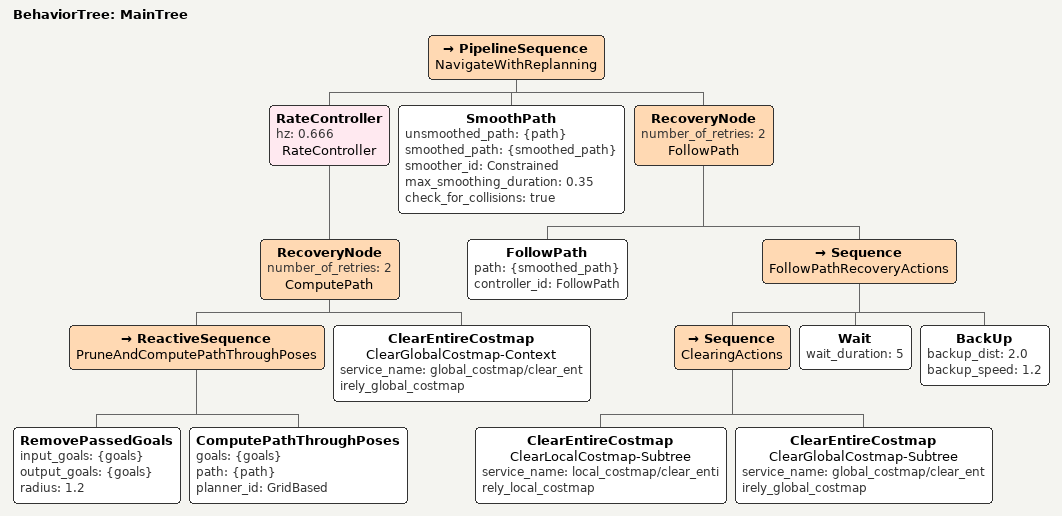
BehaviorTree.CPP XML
<root main_tree_to_execute="MainTree">
  <BehaviorTree ID="MainTree">
    <PipelineSequence name="NavigateWithReplanning">
      <RateController hz="0.666" name="RateController">
        <RecoveryNode number_of_retries="2" name="ComputePath">
          <ReactiveSequence name="PruneAndComputePathThroughPoses">
            <RemovePassedGoals input_goals="{goals}" output_goals="{goals}" radius="1.2"/>
            <ComputePathThroughPoses goals="{goals}" path="{path}" planner_id="GridBased"/>
          </ReactiveSequence>
          <ClearEntireCostmap
            name="ClearGlobalCostmap-Context"
            service_name="global_costmap/clear_entirely_global_costmap"/>
        </RecoveryNode>
      </RateController>
      <SmoothPath
        unsmoothed_path="{path}"
        smoothed_path="{smoothed_path}"
        smoother_id="Constrained"
        max_smoothing_duration="0.35"
        check_for_collisions="true"/>
      <RecoveryNode number_of_retries="2" name="FollowPath">
        <FollowPath path="{smoothed_path}" controller_id="FollowPath"/>
        <Sequence name="FollowPathRecoveryActions">
          <Sequence name="ClearingActions">
            <ClearEntireCostmap
              name="ClearLocalCostmap-Subtree"
              service_name="local_costmap/clear_entirely_local_costmap"/>
            <ClearEntireCostmap
              name="ClearGlobalCostmap-Subtree"
              service_name="global_costmap/clear_entirely_global_costmap"/>
          </Sequence>
          <Wait wait_duration="5"/>
          <BackUp backup_dist="2.0" backup_speed="1.2"/>
        </Sequence>
      </RecoveryNode>
    </PipelineSequence>
  </BehaviorTree>
</root>
